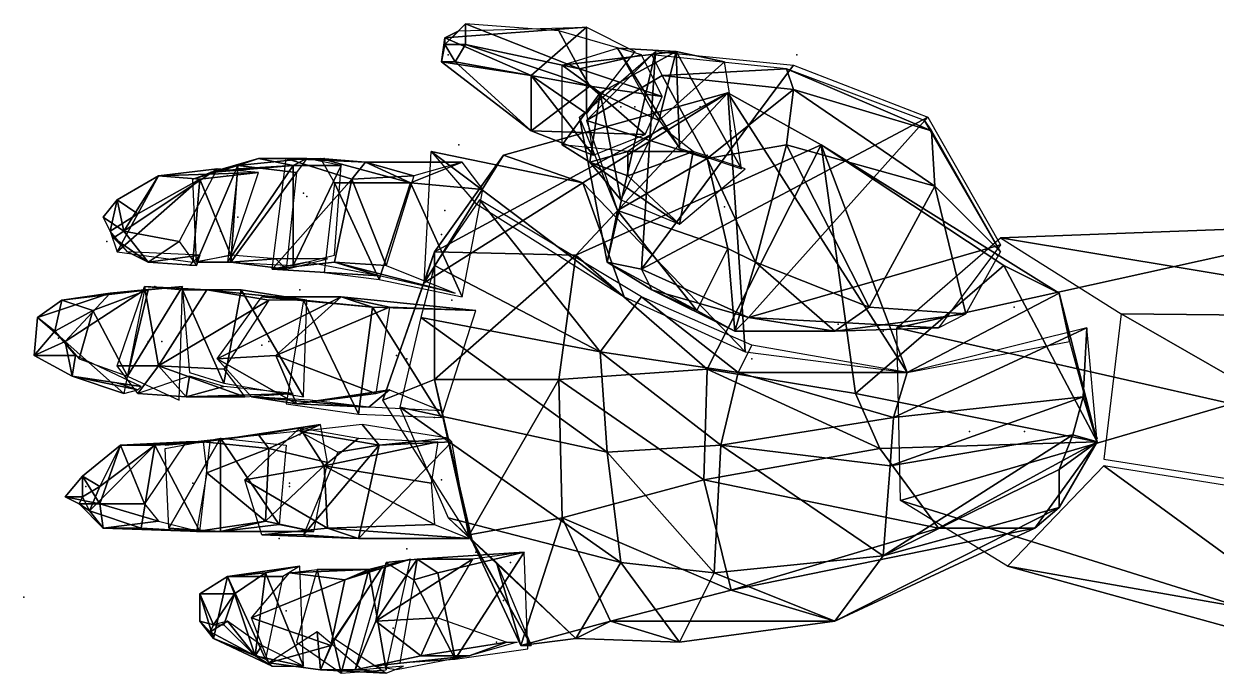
# Model space of a CAD drawing. Extents: x 4.9 to 9.1, y -6.1 to 13.5.
# Drawn here: x 5.843 to 6.418, y 3.079 to 3.392 of the extents above; entities that cross this region are included whole.
import ezdxf

# ---------------------------------------------------------------- set-up
doc = ezdxf.new("R2010")
doc.units = 0
doc.layers.get('0').update_dxf_attribs({"linetype": 'CONTINUOUS'})

msp = doc.modelspace()

# ---------------------------------------------------------------- linework, layer by layer
at = {"color": 0}
for p in [(6.04763, 3.37715, -0.82667), (6.21596, 3.37715, -1.01667), (6.13096, 3.35215, -0.86833), (6.13763, 3.35215, -0.86667), (6.16929, 3.35215, -0.95), (6.18429, 3.34048, -0.93833), (6.05263, 3.33382, -0.88833), (6.11429, 3.33215, -0.88667), (6.17263, 3.32882, -0.93167), (5.98763, 3.32715, -0.815), (5.94096, 3.31882, -0.76667), (5.97763, 3.31048, -0.82833), (5.97929, 3.30882, -0.83), (6.04596, 3.30215, -0.88667), (6.18096, 3.30382, -0.91333), (5.94596, 3.29882, -0.77), (5.93763, 3.29215, -0.77), (6.04429, 3.29048, -0.87833), (5.88263, 3.28715, -0.71167), (6.31263, 3.28048, -1.05667), (5.90596, 3.26548, -0.75), (6.03763, 3.27048, -0.88667), (5.97596, 3.26382, -0.81333), (6.04929, 3.25882, -0.88), (6.32096, 3.25548, -1.04), (6.23596, 3.24715, -0.99167), (6.25763, 3.24382, -1.00167), (5.85929, 3.24048, -0.69167), (5.90263, 3.23882, -0.75), (5.90929, 3.23882, -0.75667), (5.95763, 3.23715, -0.80833), (5.96096, 3.23882, -0.81167), (6.02263, 3.23215, -0.885), (6.02763, 3.23048, -0.87167), (6.19429, 3.23048, -0.96167), (6.04096, 3.20215, -0.89833), (5.97596, 3.19382, -0.83), (6.29929, 3.19548, -1.09333), (6.29929, 3.19548, -1.09333), (6.32596, 3.19548, -1.1), (6.36096, 3.19215, -1.15167), (5.87263, 3.16882, -0.72333), (5.92429, 3.17048, -0.78), (5.92429, 3.17048, -0.78), (5.97096, 3.17048, -0.84), (5.97096, 3.16882, -0.84), (6.04429, 3.17215, -0.90667), (5.96596, 3.14382, -0.84667), (6.02763, 3.13882, -0.86333), (6.06096, 3.13715, -0.89833), (6.07763, 3.13215, -0.885), (5.84263, 3.11548, -0.71167), (6.07429, 3.11382, -0.90667), (5.96929, 3.10882, -0.82333), (5.96929, 3.10882, -0.82333), (6.02096, 3.10048, -0.865), (6.02096, 3.10048, -0.865), (6.07096, 3.09382, -0.92833), (6.08596, 3.09382, -0.91333)]:
    msp.add_point(p, dxfattribs=at)
for points in [[(6.04596, 3.38215, -0.82167), (6.05596, 3.38215, -0.81333), (6.05596, 3.39215, -0.82)], [(6.11096, 3.37048, -0.82167), (6.05596, 3.39215, -0.82), (6.05596, 3.38215, -0.81333)], [(6.05596, 3.39215, -0.82), (6.11096, 3.37048, -0.82167), (6.10096, 3.38882, -0.84167)], [(6.11429, 3.39048, -0.845), (6.04596, 3.38548, -0.835), (6.05263, 3.38882, -0.82167)], [(6.04596, 3.38548, -0.835), (6.11429, 3.39048, -0.845), (6.08763, 3.36715, -0.87333)], [(6.04596, 3.38215, -0.82167), (6.05263, 3.38882, -0.82167), (6.04596, 3.38548, -0.835)], [(6.11429, 3.34882, -0.89833), (6.08763, 3.36715, -0.87333), (6.11429, 3.39048, -0.845)], [(6.14096, 3.37715, -0.87333), (6.10096, 3.38882, -0.84167), (6.11096, 3.37048, -0.82167)], [(6.11429, 3.39048, -0.845), (6.13763, 3.37882, -0.875), (6.11429, 3.34882, -0.89833)], [(6.04596, 3.38215, -0.82167), (6.04596, 3.38548, -0.835), (6.04429, 3.37382, -0.82833)], [(6.08763, 3.36715, -0.87333), (6.04429, 3.37382, -0.82833), (6.04596, 3.38548, -0.835)], [(6.04596, 3.38215, -0.82167), (6.04429, 3.37382, -0.82833), (6.05096, 3.37382, -0.82333)], [(6.04596, 3.38215, -0.82167), (6.05096, 3.37382, -0.82333), (6.05596, 3.38215, -0.81333)], [(6.11596, 3.36215, -0.83333), (6.05596, 3.38215, -0.81333), (6.05096, 3.37382, -0.82333)], [(6.05596, 3.38215, -0.81333), (6.11596, 3.36215, -0.83333), (6.11096, 3.37048, -0.82167)], [(6.15763, 3.37882, -0.905), (6.10263, 3.37215, -0.88333), (6.12929, 3.38048, -0.87667)], [(6.15929, 3.33215, -0.87667), (6.12929, 3.38048, -0.87667), (6.14596, 3.35048, -0.85)], [(6.12929, 3.38048, -0.87667), (6.15929, 3.33215, -0.87667), (6.15763, 3.37882, -0.905)], [(6.10263, 3.37215, -0.88333), (6.15763, 3.37882, -0.905), (6.12096, 3.35882, -0.91333)], [(6.11096, 3.34715, -0.93667), (6.14763, 3.37882, -0.975), (6.12429, 3.27715, -0.93167)], [(6.11096, 3.37048, -0.82167), (6.15096, 3.35715, -0.85167), (6.14096, 3.37715, -0.87333)], [(6.11429, 3.34548, -0.93167), (6.15096, 3.36715, -0.95833), (6.14596, 3.37715, -0.97667)], [(6.14929, 3.34548, -0.945), (6.12096, 3.35882, -0.91333), (6.15763, 3.37882, -0.905)], [(6.14096, 3.27382, -0.97167), (6.12429, 3.27715, -0.93167), (6.14763, 3.37882, -0.975)], [(6.14763, 3.37882, -0.975), (6.21429, 3.37215, -1.005), (6.14096, 3.27382, -0.97167)], [(6.21096, 3.37048, -1.00833), (6.14596, 3.37715, -0.97667), (6.15096, 3.36715, -0.95833)], [(6.15763, 3.37882, -0.905), (6.18096, 3.37382, -0.94833), (6.14929, 3.34548, -0.945)], [(6.18929, 3.32215, -0.91667), (6.15763, 3.37882, -0.905), (6.15929, 3.33215, -0.87667)], [(6.15763, 3.37882, -0.905), (6.18929, 3.32215, -0.91667), (6.18096, 3.37382, -0.94833)], [(6.08763, 3.34048, -0.86333), (6.05096, 3.37382, -0.82333), (6.04429, 3.37382, -0.82833)], [(6.04429, 3.37382, -0.82833), (6.08763, 3.36715, -0.87333), (6.08763, 3.34048, -0.86333)], [(6.05096, 3.37382, -0.82333), (6.08763, 3.34048, -0.86333), (6.11596, 3.36215, -0.83333)], [(6.12096, 3.35882, -0.91333), (6.10263, 3.33382, -0.865), (6.10263, 3.37215, -0.88333)], [(6.15096, 3.35715, -0.85167), (6.11096, 3.37048, -0.82167), (6.11596, 3.36215, -0.83333)], [(6.27929, 3.34715, -1.02833), (6.14096, 3.27382, -0.97167), (6.21429, 3.37215, -1.005)], [(6.15096, 3.36715, -0.95833), (6.21429, 3.36048, -0.97667), (6.21096, 3.37048, -1.00833)], [(6.28096, 3.34048, -1.015), (6.21096, 3.37048, -1.00833), (6.21429, 3.36048, -0.97667)], [(6.21096, 3.37048, -1.00833), (6.28096, 3.34048, -1.015), (6.27763, 3.34548, -1.035)], [(6.11763, 3.32882, -0.88167), (6.08763, 3.34048, -0.86333), (6.08763, 3.36715, -0.87333)], [(6.08763, 3.36715, -0.87333), (6.11429, 3.34882, -0.89833), (6.11763, 3.32882, -0.88167)], [(6.11429, 3.34548, -0.93167), (6.17263, 3.32715, -0.93333), (6.15096, 3.36715, -0.95833)], [(6.21429, 3.36048, -0.97667), (6.15096, 3.36715, -0.95833), (6.17263, 3.32715, -0.93333)], [(6.18263, 3.35882, -0.985), (6.04096, 3.28215, -0.95), (6.07429, 3.32882, -0.93167)], [(6.04096, 3.28215, -0.95), (6.18263, 3.35882, -0.985), (6.10929, 3.28048, -1.005)], [(6.18263, 3.35882, -0.985), (6.07429, 3.32882, -0.93167), (6.11263, 3.31548, -0.92)], [(6.14263, 3.33882, -0.85667), (6.11596, 3.36215, -0.83333), (6.08763, 3.34048, -0.86333)], [(6.10263, 3.33382, -0.865), (6.12096, 3.35882, -0.91333), (6.11596, 3.32548, -0.89667)], [(6.22763, 3.33382, -1.025), (6.10929, 3.28048, -1.005), (6.18263, 3.35882, -0.985)], [(6.11263, 3.31548, -0.92), (6.19096, 3.23382, -0.965), (6.18263, 3.35882, -0.985)], [(6.11596, 3.36215, -0.83333), (6.14263, 3.33882, -0.85667), (6.15096, 3.35715, -0.85167)], [(6.13096, 3.30715, -0.92167), (6.11596, 3.32548, -0.89667), (6.12096, 3.35882, -0.91333)], [(6.12096, 3.35882, -0.91333), (6.14929, 3.34548, -0.945), (6.13096, 3.30715, -0.92167)], [(6.17263, 3.32715, -0.93333), (6.21096, 3.33382, -0.93667), (6.21429, 3.36048, -0.97667)], [(6.26929, 3.22382, -0.98833), (6.18263, 3.35882, -0.985), (6.19096, 3.23382, -0.965)], [(6.18263, 3.35882, -0.985), (6.26929, 3.22382, -0.98833), (6.22763, 3.33382, -1.025)], [(6.28263, 3.31382, -0.98667), (6.21429, 3.36048, -0.97667), (6.21096, 3.33382, -0.93667)], [(6.21429, 3.36048, -0.97667), (6.28263, 3.31382, -0.98667), (6.28096, 3.34048, -1.015)], [(6.12429, 3.27715, -0.93167), (6.12929, 3.30215, -0.94333), (6.11096, 3.34715, -0.93667)], [(6.14096, 3.27382, -0.97167), (6.27929, 3.34715, -1.02833), (6.19263, 3.25048, -1.025)], [(6.31429, 3.28548, -1.06167), (6.19263, 3.25048, -1.025), (6.27929, 3.34715, -1.02833)], [(6.08763, 3.34048, -0.86333), (6.11763, 3.32882, -0.88167), (6.14263, 3.33882, -0.85667)], [(6.17263, 3.32715, -0.93333), (6.11429, 3.34548, -0.93167), (6.12929, 3.30215, -0.94333)], [(6.16596, 3.33048, -0.88333), (6.15096, 3.34215, -0.855), (6.13429, 3.33048, -0.85667)], [(6.31429, 3.28215, -1.06167), (6.27763, 3.34548, -1.035), (6.28096, 3.34048, -1.015)], [(6.31429, 3.28215, -1.06167), (6.28096, 3.34048, -1.015), (6.28263, 3.31382, -0.98667)], [(6.11263, 3.31548, -0.92), (6.03596, 3.26715, -0.89333), (6.03929, 3.33048, -0.885)], [(6.03596, 3.26715, -0.89333), (6.07429, 3.32882, -0.93167), (6.04096, 3.28215, -0.95)], [(6.03596, 3.26715, -0.89333), (6.11263, 3.31548, -0.92), (6.07429, 3.32882, -0.93167)], [(6.13263, 3.26048, -0.93333), (6.03929, 3.33048, -0.885), (6.06096, 3.30548, -0.855)], [(6.03929, 3.33048, -0.885), (6.13263, 3.26048, -0.93333), (6.11263, 3.31548, -0.92)], [(6.11596, 3.32548, -0.89667), (6.13429, 3.33048, -0.85667), (6.10263, 3.33382, -0.865)], [(6.10929, 3.28048, -1.005), (6.22763, 3.33382, -1.025), (6.17263, 3.22548, -1.06333)], [(6.13429, 3.33048, -0.85667), (6.11596, 3.32548, -0.89667), (6.13429, 3.31882, -0.88167)], [(6.13429, 3.33048, -0.85667), (6.13429, 3.31882, -0.88167), (6.16596, 3.33048, -0.88333)], [(6.15929, 3.29548, -0.905), (6.16596, 3.33048, -0.88333), (6.13429, 3.31882, -0.88167)], [(6.16596, 3.33048, -0.88333), (6.15929, 3.29548, -0.905), (6.19096, 3.32215, -0.91667)], [(6.24429, 3.21382, -1.14167), (6.17263, 3.22548, -1.06333), (6.22763, 3.33382, -1.025)], [(6.17263, 3.32715, -0.93333), (6.19596, 3.27715, -0.91), (6.21096, 3.33382, -0.93667)], [(6.25096, 3.25548, -0.96333), (6.21096, 3.33382, -0.93667), (6.19596, 3.27715, -0.91)], [(6.21096, 3.33382, -0.93667), (6.25096, 3.25548, -0.96333), (6.28263, 3.31382, -0.98667)], [(6.34263, 3.26215, -1.09), (6.22763, 3.33382, -1.025), (6.26929, 3.22382, -0.98833)], [(6.22763, 3.33382, -1.025), (6.31596, 3.27548, -1.11833), (6.24429, 3.21382, -1.14167)], [(6.22763, 3.33382, -1.025), (6.34263, 3.26215, -1.09), (6.31596, 3.27548, -1.11833)], [(5.95596, 3.32715, -0.805), (5.92429, 3.31715, -0.77), (5.93263, 3.32048, -0.76667)], [(5.92429, 3.31715, -0.77), (5.95596, 3.32715, -0.805), (5.94596, 3.32382, -0.80833)], [(5.94596, 3.32382, -0.80833), (5.92596, 3.27715, -0.77833), (5.92429, 3.31715, -0.77)], [(5.92596, 3.27715, -0.77833), (5.94596, 3.32382, -0.80833), (5.94263, 3.27715, -0.80833)], [(5.93263, 3.32048, -0.76667), (5.97263, 3.32382, -0.79167), (5.95596, 3.32715, -0.805)], [(5.97263, 3.32382, -0.79167), (5.93263, 3.32048, -0.76667), (5.94596, 3.32215, -0.75833)], [(5.97263, 3.32382, -0.79167), (5.94596, 3.32215, -0.75833), (5.94096, 3.27715, -0.76333)], [(5.94096, 3.27715, -0.76333), (5.97263, 3.27548, -0.795), (5.97263, 3.32382, -0.79167)], [(5.97429, 3.32048, -0.85), (5.94263, 3.27715, -0.80833), (5.94596, 3.32382, -0.80833)], [(5.97929, 3.32715, -0.83), (5.94596, 3.32382, -0.80833), (5.95596, 3.32715, -0.805)], [(5.94596, 3.32382, -0.80833), (5.97929, 3.32715, -0.83), (5.97429, 3.32048, -0.85)], [(5.97929, 3.32715, -0.83), (5.95596, 3.32715, -0.805), (5.97263, 3.32382, -0.79167)], [(6.00096, 3.31715, -0.875), (5.96263, 3.27382, -0.82667), (5.96929, 3.32715, -0.83667)], [(6.00763, 3.32548, -0.86), (5.96929, 3.32715, -0.83667), (5.98596, 3.32715, -0.81167)], [(5.96929, 3.32715, -0.83667), (6.00763, 3.32548, -0.86), (6.00096, 3.31715, -0.875)], [(5.97263, 3.32382, -0.79167), (5.99596, 3.32382, -0.80833), (5.97929, 3.32715, -0.83)], [(5.99596, 3.32382, -0.80833), (5.97263, 3.32382, -0.79167), (5.97263, 3.27548, -0.795)], [(5.97263, 3.27548, -0.795), (5.99263, 3.28048, -0.80667), (5.99596, 3.32382, -0.80833)], [(6.02929, 3.31548, -0.835), (5.98596, 3.32715, -0.81167), (5.99263, 3.31548, -0.80833)], [(5.98596, 3.32715, -0.81167), (6.02929, 3.31548, -0.835), (6.00763, 3.32548, -0.86)], [(6.03096, 3.31882, -0.89333), (6.00096, 3.31715, -0.875), (6.00763, 3.32548, -0.86)], [(6.05429, 3.32548, -0.88833), (6.00763, 3.32548, -0.86), (6.02929, 3.31548, -0.835)], [(6.00763, 3.32548, -0.86), (6.05429, 3.32548, -0.88833), (6.03096, 3.31882, -0.89333)], [(6.02929, 3.31548, -0.835), (6.06429, 3.31215, -0.87), (6.05429, 3.32548, -0.88833)], [(6.15929, 3.29548, -0.905), (6.13429, 3.31882, -0.88167), (6.11596, 3.32548, -0.89667)], [(6.11596, 3.32548, -0.89667), (6.13096, 3.30715, -0.92167), (6.15929, 3.29548, -0.905)], [(6.12929, 3.30215, -0.94333), (6.18263, 3.28382, -0.905), (6.17263, 3.32715, -0.93333)], [(6.19596, 3.27715, -0.91), (6.17263, 3.32715, -0.93333), (6.18263, 3.28382, -0.905)], [(5.90763, 3.31882, -0.74), (5.88763, 3.30715, -0.715), (5.89763, 3.30048, -0.70333)], [(5.88763, 3.30715, -0.715), (5.90763, 3.31882, -0.74), (5.89096, 3.29215, -0.75)], [(5.92763, 3.31715, -0.735), (5.89763, 3.30048, -0.70333), (5.88763, 3.28215, -0.71333)], [(5.88763, 3.28215, -0.71333), (5.92429, 3.27715, -0.74), (5.92763, 3.31715, -0.735)], [(5.93596, 3.32215, -0.77333), (5.89096, 3.29215, -0.75), (5.90763, 3.31882, -0.74)], [(5.89096, 3.29215, -0.75), (5.93596, 3.32215, -0.77333), (5.91763, 3.28715, -0.78333)], [(5.89763, 3.30048, -0.70333), (5.92763, 3.31715, -0.735), (5.90763, 3.31882, -0.74)], [(5.90763, 3.31882, -0.74), (5.95596, 3.32048, -0.75833), (5.93596, 3.32215, -0.77333)], [(5.95596, 3.32048, -0.75833), (5.90763, 3.31882, -0.74), (5.92763, 3.31715, -0.735)], [(5.94263, 3.28048, -0.76), (5.92763, 3.31715, -0.735), (5.92429, 3.27715, -0.74)], [(5.92763, 3.31715, -0.735), (5.94263, 3.28048, -0.76), (5.95596, 3.32048, -0.75833)], [(5.94263, 3.27715, -0.80833), (5.97429, 3.32048, -0.85), (5.96929, 3.27382, -0.83)], [(5.96263, 3.27382, -0.82667), (6.00096, 3.31715, -0.875), (5.99263, 3.27715, -0.86667)], [(6.01763, 3.27548, -0.89167), (5.99263, 3.27715, -0.86667), (6.00096, 3.31715, -0.875)], [(6.00096, 3.31715, -0.875), (6.03096, 3.31882, -0.89333), (6.01763, 3.27548, -0.89167)], [(6.01429, 3.26882, -0.84167), (5.99263, 3.31548, -0.80833), (5.98763, 3.27215, -0.815)], [(5.99263, 3.31548, -0.80833), (6.01429, 3.26882, -0.84167), (6.02929, 3.31548, -0.835)], [(6.05429, 3.26048, -0.885), (6.02929, 3.31548, -0.835), (6.01429, 3.26882, -0.84167)], [(6.02929, 3.31548, -0.835), (6.05429, 3.26048, -0.885), (6.06429, 3.31215, -0.87)], [(6.19096, 3.23382, -0.965), (6.11263, 3.31548, -0.92), (6.13263, 3.26048, -0.93333)], [(6.29763, 3.25215, -1.05333), (6.28263, 3.31382, -0.98667), (6.25096, 3.25548, -0.96333)], [(6.28263, 3.31382, -0.98667), (6.29763, 3.25215, -1.05333), (6.31429, 3.28215, -1.06167)], [(5.88429, 3.29215, -0.71167), (5.88763, 3.30715, -0.715), (5.88096, 3.29882, -0.715)], [(5.89096, 3.29215, -0.75), (5.88096, 3.29882, -0.715), (5.88763, 3.30715, -0.715)], [(5.88429, 3.29215, -0.71167), (5.89763, 3.30048, -0.70333), (5.88763, 3.30715, -0.715)], [(6.12096, 3.23382, -0.93333), (6.06263, 3.30715, -0.85333), (6.04096, 3.27548, -0.86)], [(6.06263, 3.30715, -0.85333), (6.12096, 3.23382, -0.93333), (6.14096, 3.26048, -0.93333)], [(5.88429, 3.29215, -0.71167), (5.88763, 3.28215, -0.71333), (5.89763, 3.30048, -0.70333)], [(6.12929, 3.30215, -0.94333), (6.12429, 3.27715, -0.93167), (6.16763, 3.25382, -0.90667)], [(6.12929, 3.30215, -0.94333), (6.16763, 3.25382, -0.90667), (6.18263, 3.28382, -0.905)], [(5.88429, 3.29215, -0.71167), (5.88096, 3.29882, -0.715), (5.88596, 3.28882, -0.72)], [(5.89096, 3.29215, -0.75), (5.88596, 3.28882, -0.72), (5.88096, 3.29882, -0.715)], [(6.26429, 3.24548, -1.16833), (6.49096, 3.29548, -1.28167), (6.42596, 3.20882, -1.35)], [(6.49096, 3.29548, -1.28167), (6.26429, 3.24548, -1.16833), (6.31429, 3.28882, -1.10833)], [(6.31429, 3.28882, -1.10833), (6.54596, 3.25048, -1.20833), (6.49096, 3.29548, -1.28167)], [(5.88429, 3.29215, -0.71167), (5.88596, 3.28882, -0.72), (5.89263, 3.28215, -0.71167)], [(5.88596, 3.28882, -0.72), (5.89096, 3.29215, -0.75), (5.90263, 3.27715, -0.75667)], [(5.90263, 3.27715, -0.75667), (5.89263, 3.28215, -0.71167), (5.88596, 3.28882, -0.72)], [(5.91763, 3.28715, -0.78333), (5.90263, 3.27715, -0.75667), (5.89096, 3.29215, -0.75)], [(6.54596, 3.25048, -1.20833), (6.31429, 3.28882, -1.10833), (6.37263, 3.25215, -1.05667)], [(5.90263, 3.27715, -0.75667), (5.91763, 3.28715, -0.78333), (5.92596, 3.27548, -0.78)], [(6.18596, 3.24382, -0.92167), (6.18263, 3.28382, -0.905), (6.16763, 3.25382, -0.90667)], [(6.18263, 3.28382, -0.905), (6.18596, 3.24382, -0.92167), (6.19596, 3.27715, -0.91)], [(6.19263, 3.25048, -1.025), (6.31429, 3.28548, -1.06167), (6.28429, 3.24548, -1.06167)], [(5.89263, 3.28215, -0.71167), (5.90263, 3.27715, -0.75667), (5.92763, 3.28048, -0.75)], [(5.92596, 3.27548, -0.78), (5.92763, 3.28048, -0.75), (5.90263, 3.27715, -0.75667)], [(5.92763, 3.28048, -0.75), (5.92596, 3.27548, -0.78), (5.92263, 3.27548, -0.75833)], [(5.94263, 3.27715, -0.80833), (5.94263, 3.28048, -0.75833), (5.92596, 3.27715, -0.77833)], [(5.94263, 3.28048, -0.75833), (5.94263, 3.27715, -0.80833), (5.96429, 3.27882, -0.785)], [(5.96929, 3.27382, -0.83), (5.96429, 3.27882, -0.785), (5.94263, 3.27715, -0.80833)], [(6.01429, 3.27048, -0.85167), (5.97929, 3.27715, -0.815), (5.96263, 3.27382, -0.82667)], [(5.96263, 3.27382, -0.82667), (5.99263, 3.27715, -0.86667), (6.01429, 3.27048, -0.85167)], [(5.96429, 3.27882, -0.785), (5.96929, 3.27382, -0.83), (5.98929, 3.27882, -0.80833)], [(6.05096, 3.26215, -0.87667), (6.01429, 3.27048, -0.85167), (5.99263, 3.27715, -0.86667)], [(5.99263, 3.27715, -0.86667), (6.01763, 3.27548, -0.89167), (6.05096, 3.26215, -0.87667)], [(6.04096, 3.28215, -0.95), (6.01596, 3.21048, -0.885), (6.03596, 3.26715, -0.89333)], [(6.01596, 3.21048, -0.885), (6.04096, 3.28215, -0.95), (6.04096, 3.22048, -0.95)], [(6.10929, 3.28048, -1.005), (6.04096, 3.22048, -0.95), (6.04096, 3.28215, -0.95)], [(6.04096, 3.22048, -0.95), (6.10929, 3.28048, -1.005), (6.10096, 3.22048, -1.00333)], [(6.17263, 3.22548, -1.06333), (6.10096, 3.22048, -1.00333), (6.10929, 3.28048, -1.005)], [(6.14596, 3.26382, -0.965), (6.16763, 3.25382, -0.90667), (6.12429, 3.27715, -0.93167)], [(6.12429, 3.27715, -0.93167), (6.14096, 3.27382, -0.97167), (6.14596, 3.26382, -0.965)], [(6.23429, 3.24382, -0.97167), (6.19596, 3.27715, -0.91), (6.18596, 3.24382, -0.92167)], [(6.19596, 3.27715, -0.91), (6.23429, 3.24382, -0.97167), (6.25096, 3.25548, -0.96333)], [(6.12096, 3.23382, -0.93333), (6.04096, 3.27548, -0.86), (6.03429, 3.25048, -0.865)], [(6.19263, 3.25048, -1.025), (6.14596, 3.26382, -0.965), (6.14096, 3.27382, -0.97167)], [(6.36096, 3.19048, -1.15), (6.24429, 3.21382, -1.14167), (6.31596, 3.27548, -1.11833)], [(6.36096, 3.19048, -1.15), (6.31596, 3.27548, -1.11833), (6.34263, 3.26215, -1.09)], [(5.90763, 3.22715, -0.795), (5.88763, 3.22715, -0.76667), (5.90096, 3.26548, -0.75833)], [(5.91929, 3.26548, -0.75333), (5.90263, 3.26382, -0.725), (5.89263, 3.22215, -0.72)], [(5.89263, 3.22215, -0.72), (5.91763, 3.21048, -0.75333), (5.91929, 3.26548, -0.75333)], [(5.93096, 3.26382, -0.78), (5.90096, 3.26548, -0.75833), (5.91929, 3.26382, -0.73833)], [(5.90096, 3.26548, -0.75833), (5.93096, 3.26382, -0.78), (5.90763, 3.22715, -0.795)], [(5.90263, 3.26382, -0.725), (5.91929, 3.26548, -0.75333), (5.90096, 3.26382, -0.76333)], [(5.88429, 3.26215, -0.73167), (5.84929, 3.25048, -0.69333), (5.86096, 3.25882, -0.69333)], [(5.84929, 3.25048, -0.69333), (5.88429, 3.26215, -0.73167), (5.86263, 3.23882, -0.745)], [(5.90263, 3.26382, -0.725), (5.86096, 3.25882, -0.69333), (5.87596, 3.25382, -0.68667)], [(5.86096, 3.25882, -0.69333), (5.90263, 3.26382, -0.725), (5.88429, 3.26215, -0.73167)], [(5.90096, 3.26382, -0.76333), (5.86263, 3.23882, -0.745), (5.88429, 3.26215, -0.73167)], [(5.86263, 3.23882, -0.745), (5.90096, 3.26382, -0.76333), (5.89096, 3.21382, -0.775)], [(5.87596, 3.25382, -0.68667), (5.89263, 3.22215, -0.72), (5.90263, 3.26382, -0.725)], [(5.90096, 3.26382, -0.76333), (5.88429, 3.26215, -0.73167), (5.90263, 3.26382, -0.725)], [(5.96096, 3.25882, -0.82333), (5.90763, 3.22715, -0.795), (5.93096, 3.26382, -0.78)], [(5.93929, 3.21882, -0.76333), (5.91929, 3.26382, -0.73833), (5.92263, 3.22382, -0.745)], [(5.91929, 3.26382, -0.73833), (5.94763, 3.26382, -0.77), (5.93096, 3.26382, -0.78)], [(5.91929, 3.26382, -0.73833), (5.93929, 3.21882, -0.76333), (5.94763, 3.26382, -0.77)], [(5.97929, 3.25882, -0.81), (5.93096, 3.26382, -0.78), (5.94763, 3.26382, -0.77)], [(5.93096, 3.26382, -0.78), (5.97929, 3.25882, -0.81), (5.96096, 3.25882, -0.82333)], [(5.99596, 3.26048, -0.84833), (5.93596, 3.23048, -0.83), (5.95763, 3.26048, -0.81333)], [(5.93596, 3.23048, -0.83), (5.99596, 3.26048, -0.84833), (5.96429, 3.23215, -0.85167)], [(5.97763, 3.21215, -0.8), (5.94763, 3.26382, -0.77), (5.93929, 3.21882, -0.76333)], [(5.94763, 3.26382, -0.77), (5.97763, 3.21215, -0.8), (5.97929, 3.25882, -0.81)], [(6.01096, 3.25548, -0.825), (5.95763, 3.26048, -0.81333), (5.97763, 3.25882, -0.79667)], [(5.95763, 3.26048, -0.81333), (6.01096, 3.25548, -0.825), (5.99596, 3.26048, -0.84833)], [(6.01929, 3.25548, -0.88167), (5.96429, 3.23215, -0.85167), (5.99596, 3.26048, -0.84833)], [(6.06096, 3.25382, -0.87167), (5.99596, 3.26048, -0.84833), (6.01096, 3.25548, -0.825)], [(5.99596, 3.26048, -0.84833), (6.06096, 3.25382, -0.87167), (6.01929, 3.25548, -0.88167)], [(6.18763, 3.22382, -0.96167), (6.14096, 3.26048, -0.93333), (6.12096, 3.23382, -0.93333)], [(6.14096, 3.26048, -0.93333), (6.18763, 3.22382, -0.96167), (6.19429, 3.23715, -0.95833)], [(6.16763, 3.25382, -0.90667), (6.14596, 3.26382, -0.965), (6.18596, 3.24382, -0.92167)], [(6.19263, 3.25048, -1.025), (6.18596, 3.24382, -0.92167), (6.14596, 3.26382, -0.965)], [(6.26929, 3.22382, -0.98833), (6.34763, 3.23882, -1.075), (6.34263, 3.26215, -1.09)], [(6.36096, 3.19048, -1.15), (6.34263, 3.26215, -1.09), (6.34763, 3.23882, -1.075)], [(5.85763, 3.24382, -0.68167), (5.86096, 3.25882, -0.69333), (5.84929, 3.25048, -0.69333)], [(5.85763, 3.24382, -0.68167), (5.87596, 3.25382, -0.68667), (5.86096, 3.25882, -0.69333)], [(5.85763, 3.24382, -0.68167), (5.86929, 3.23048, -0.685), (5.87596, 3.25382, -0.68667)], [(5.89263, 3.22215, -0.72), (5.87596, 3.25382, -0.68667), (5.86929, 3.23048, -0.685)], [(5.90763, 3.22715, -0.795), (5.96096, 3.25882, -0.82333), (5.93929, 3.22548, -0.825)], [(5.96429, 3.23215, -0.85167), (6.01929, 3.25548, -0.88167), (6.01263, 3.21382, -0.89833)], [(6.00429, 3.20382, -0.84), (5.97763, 3.25882, -0.79667), (5.96929, 3.20882, -0.80333)], [(5.97763, 3.25882, -0.79667), (6.00429, 3.20382, -0.84), (6.01096, 3.25548, -0.825)], [(6.04429, 3.20215, -0.88333), (6.01096, 3.25548, -0.825), (6.00429, 3.20382, -0.84)], [(6.01096, 3.25548, -0.825), (6.04429, 3.20215, -0.88333), (6.06096, 3.25382, -0.87167)], [(6.29763, 3.25215, -1.05333), (6.25096, 3.25548, -0.96333), (6.23429, 3.24382, -0.97167)], [(5.85763, 3.24382, -0.68167), (5.84929, 3.25048, -0.69333), (5.84763, 3.23215, -0.695)], [(5.86263, 3.23882, -0.745), (5.84763, 3.23215, -0.695), (5.84929, 3.25048, -0.69333)], [(6.12429, 3.18548, -0.93667), (6.03429, 3.25048, -0.865), (6.02429, 3.20715, -0.87333)], [(6.03429, 3.25048, -0.865), (6.12429, 3.18548, -0.93667), (6.12096, 3.23382, -0.93333)], [(6.18596, 3.24382, -0.92167), (6.19263, 3.25048, -1.025), (6.23429, 3.24382, -0.97167)], [(6.28429, 3.24548, -1.06167), (6.23429, 3.24382, -0.97167), (6.19263, 3.25048, -1.025)], [(6.23429, 3.24382, -0.97167), (6.28429, 3.24548, -1.06167), (6.29763, 3.25215, -1.05333)], [(6.54429, 3.15382, -1.18833), (6.37263, 3.25215, -1.05667), (6.36429, 3.18215, -1.04667)], [(6.37263, 3.25215, -1.05667), (6.54429, 3.15382, -1.18833), (6.54596, 3.25048, -1.20833)], [(5.85763, 3.24382, -0.68167), (5.84763, 3.23215, -0.695), (5.86763, 3.23215, -0.68667)], [(6.35596, 3.24548, -1.07333), (6.26929, 3.22382, -0.98833), (6.26263, 3.20215, -0.99667)], [(6.26263, 3.20215, -0.99667), (6.35429, 3.21215, -1.05833), (6.35596, 3.24548, -1.07333)], [(6.42596, 3.20882, -1.35), (6.26596, 3.16215, -1.15833), (6.26429, 3.24548, -1.16833)], [(6.36096, 3.19048, -1.15), (6.35596, 3.24548, -1.07333), (6.35429, 3.21215, -1.05833)], [(5.84763, 3.23215, -0.695), (5.86263, 3.23882, -0.745), (5.86596, 3.22215, -0.74167)], [(5.89096, 3.21382, -0.775), (5.86596, 3.22215, -0.74167), (5.86263, 3.23882, -0.745)], [(6.26929, 3.22382, -0.98833), (6.19429, 3.23715, -0.95833), (6.18763, 3.22382, -0.96167)], [(5.86596, 3.22215, -0.74167), (5.86763, 3.23215, -0.68667), (5.84763, 3.23215, -0.695)], [(5.86763, 3.23215, -0.68667), (5.86596, 3.22215, -0.74167), (5.89929, 3.21715, -0.73167)], [(5.93596, 3.23048, -0.83), (5.96429, 3.23215, -0.85167), (5.97429, 3.20882, -0.85167)], [(5.97429, 3.20882, -0.85167), (5.95263, 3.21215, -0.81667), (5.93596, 3.23048, -0.83)], [(6.01263, 3.21382, -0.89833), (5.97429, 3.20882, -0.85167), (5.96429, 3.23215, -0.85167)], [(6.17929, 3.18882, -0.95833), (6.12096, 3.23382, -0.93333), (6.12429, 3.18548, -0.93667)], [(6.12096, 3.23382, -0.93333), (6.17929, 3.18882, -0.95833), (6.18763, 3.22382, -0.96167)], [(5.90763, 3.22715, -0.795), (5.89763, 3.21382, -0.75833), (5.88763, 3.22715, -0.76667)], [(5.89763, 3.21382, -0.75833), (5.90763, 3.22715, -0.795), (5.92096, 3.21215, -0.78167)], [(5.94929, 3.21215, -0.815), (5.92096, 3.21215, -0.78167), (5.90763, 3.22715, -0.795)], [(5.90763, 3.22715, -0.795), (5.93929, 3.22548, -0.825), (5.94929, 3.21215, -0.815)], [(6.10096, 3.22048, -1.00333), (6.17263, 3.22548, -1.06333), (6.17096, 3.17215, -1.06167)], [(6.25596, 3.18715, -1.15167), (6.17096, 3.17215, -1.06167), (6.17263, 3.22548, -1.06333)], [(6.17263, 3.22548, -1.06333), (6.24429, 3.21382, -1.14167), (6.25596, 3.18715, -1.15167)], [(5.89763, 3.21548, -0.76167), (5.89929, 3.21715, -0.73167), (5.86596, 3.22215, -0.74167)], [(5.86596, 3.22215, -0.74167), (5.89096, 3.21382, -0.775), (5.89763, 3.21548, -0.76167)], [(5.92096, 3.21215, -0.78167), (5.92263, 3.22215, -0.74667), (5.89763, 3.21382, -0.75833)], [(5.92263, 3.22215, -0.74667), (5.92096, 3.21215, -0.78167), (5.93929, 3.21715, -0.76333)], [(6.04096, 3.22048, -0.95), (6.05929, 3.14215, -0.93833), (6.01596, 3.21048, -0.885)], [(6.05929, 3.14215, -0.93833), (6.04096, 3.22048, -0.95), (6.05763, 3.14548, -0.94)], [(6.10096, 3.22048, -1.00333), (6.05763, 3.14548, -0.94), (6.04096, 3.22048, -0.95)], [(6.05763, 3.14548, -0.94), (6.10096, 3.22048, -1.00333), (6.10263, 3.15382, -0.99833)], [(6.17096, 3.17215, -1.06167), (6.10263, 3.15382, -0.99833), (6.10096, 3.22048, -1.00333)], [(6.26263, 3.20215, -0.99667), (6.18763, 3.22382, -0.96167), (6.17929, 3.18882, -0.95833)], [(6.18763, 3.22382, -0.96167), (6.26263, 3.20215, -0.99667), (6.26929, 3.22382, -0.98833)], [(5.89929, 3.21715, -0.73167), (5.89763, 3.21548, -0.76167), (5.88763, 3.21882, -0.735)], [(5.97263, 3.21382, -0.79333), (5.93929, 3.21715, -0.76333), (5.92096, 3.21215, -0.78167)], [(5.92096, 3.21215, -0.78167), (5.94929, 3.21215, -0.815), (5.97263, 3.21382, -0.79333)], [(6.01929, 3.21548, -0.89167), (6.00929, 3.20715, -0.84667), (5.97429, 3.20882, -0.85167)], [(5.97429, 3.20882, -0.85167), (6.01263, 3.21382, -0.89833), (6.01929, 3.21548, -0.89167)], [(6.00929, 3.20715, -0.84667), (6.01929, 3.21548, -0.89167), (6.04429, 3.20548, -0.88333)], [(6.36096, 3.19048, -1.15), (6.25596, 3.18715, -1.15167), (6.24429, 3.21382, -1.14167)], [(6.00929, 3.20715, -0.84667), (5.98096, 3.21048, -0.805), (5.95263, 3.21215, -0.81667)], [(5.95263, 3.21215, -0.81667), (5.97429, 3.20882, -0.85167), (6.00929, 3.20715, -0.84667)], [(6.35429, 3.21215, -1.05833), (6.26263, 3.20215, -0.99667), (6.26096, 3.17882, -0.99333)], [(6.26096, 3.17882, -0.99333), (6.34929, 3.19382, -1.06), (6.35429, 3.21215, -1.05833)], [(6.26596, 3.16215, -1.15833), (6.42596, 3.20882, -1.35), (6.43096, 3.11048, -1.325)], [(6.36096, 3.19048, -1.15), (6.35429, 3.21215, -1.05833), (6.34929, 3.19382, -1.06)], [(6.13096, 3.13215, -0.91333), (6.02429, 3.20715, -0.87333), (6.04763, 3.15382, -0.87667)], [(6.02429, 3.20715, -0.87333), (6.13096, 3.13215, -0.91333), (6.12429, 3.18548, -0.93667)], [(6.17929, 3.18882, -0.95833), (6.26096, 3.17882, -0.99333), (6.26263, 3.20215, -0.99667)], [(5.98596, 3.19882, -0.85167), (5.94263, 3.19215, -0.82333), (5.95596, 3.19382, -0.81)], [(5.94263, 3.19215, -0.82333), (5.98596, 3.19882, -0.85167), (5.97429, 3.19548, -0.86333)], [(5.98763, 3.17882, -0.89333), (5.94929, 3.17215, -0.85833), (5.97596, 3.19715, -0.84167)], [(5.98596, 3.19882, -0.85167), (5.95596, 3.19382, -0.81), (5.96096, 3.18715, -0.795)], [(5.96096, 3.18715, -0.795), (5.98929, 3.18048, -0.82167), (5.98596, 3.19882, -0.85167)], [(5.97596, 3.19548, -0.84333), (6.01429, 3.18882, -0.85167), (6.00596, 3.19882, -0.875)], [(5.97596, 3.19715, -0.84167), (6.00429, 3.19215, -0.87667), (5.98763, 3.17882, -0.89333)], [(6.04763, 3.19215, -0.90833), (6.00596, 3.19882, -0.875), (6.01429, 3.18882, -0.85167)], [(5.93263, 3.19048, -0.76833), (5.88929, 3.18882, -0.755), (5.90596, 3.18882, -0.745)], [(5.88929, 3.18882, -0.755), (5.92096, 3.19048, -0.785), (5.90096, 3.16048, -0.79167)], [(5.88929, 3.18882, -0.755), (5.93263, 3.19048, -0.76833), (5.92096, 3.19048, -0.785)], [(5.90596, 3.18882, -0.745), (5.92763, 3.14715, -0.77667), (5.93263, 3.19048, -0.76833)], [(5.95596, 3.19382, -0.81), (5.91096, 3.18882, -0.79333), (5.92929, 3.19048, -0.77667)], [(5.91096, 3.18882, -0.79333), (5.95596, 3.19382, -0.81), (5.94263, 3.19215, -0.82333)], [(5.93763, 3.19215, -0.825), (5.91263, 3.14882, -0.79833), (5.91096, 3.18715, -0.79167)], [(5.91263, 3.14882, -0.79833), (5.93763, 3.19215, -0.825), (5.93763, 3.14715, -0.825)], [(5.92929, 3.19048, -0.77667), (5.96096, 3.18715, -0.795), (5.95596, 3.19382, -0.81)], [(5.96096, 3.18715, -0.795), (5.92929, 3.19048, -0.77667), (5.93096, 3.17548, -0.77)], [(5.96596, 3.15048, -0.86667), (5.93763, 3.14715, -0.825), (5.93763, 3.19215, -0.825)], [(5.93763, 3.19215, -0.825), (5.96929, 3.18882, -0.85833), (5.96596, 3.15048, -0.86667)], [(6.01429, 3.18882, -0.85167), (5.97596, 3.19548, -0.84333), (5.99429, 3.18548, -0.82333)], [(6.04263, 3.19048, -0.90167), (5.98763, 3.17882, -0.89333), (6.00429, 3.19215, -0.87667)], [(5.98763, 3.17882, -0.89333), (6.04263, 3.19048, -0.90167), (6.03929, 3.17048, -0.92833)], [(6.04929, 3.19048, -0.87667), (6.01429, 3.18882, -0.85167), (6.00429, 3.14382, -0.855)], [(6.00429, 3.14382, -0.855), (6.05763, 3.14382, -0.88667), (6.04929, 3.19048, -0.87667)], [(6.01429, 3.18882, -0.85167), (6.04929, 3.19048, -0.87667), (6.04763, 3.19215, -0.90833)], [(6.36096, 3.19048, -1.15), (6.28429, 3.14882, -1.13833), (6.25596, 3.18715, -1.15167)], [(6.34929, 3.19382, -1.06), (6.26096, 3.17882, -0.99333), (6.25763, 3.13548, -0.99)], [(6.25763, 3.13548, -0.99), (6.34263, 3.17715, -1.06167), (6.34929, 3.19382, -1.06)], [(6.36096, 3.19048, -1.15), (6.33096, 3.14882, -1.08333), (6.28429, 3.14882, -1.13833)], [(6.36096, 3.19048, -1.15), (6.34263, 3.15882, -1.075), (6.33096, 3.14882, -1.08333)], [(6.36096, 3.19048, -1.15), (6.34929, 3.19382, -1.06), (6.34263, 3.17715, -1.06167)], [(6.36096, 3.19048, -1.15), (6.34263, 3.17715, -1.06167), (6.34263, 3.15882, -1.075)], [(5.88929, 3.18882, -0.755), (5.87096, 3.17382, -0.725), (5.87929, 3.16882, -0.72)], [(5.87096, 3.17382, -0.725), (5.88929, 3.18882, -0.755), (5.87929, 3.16048, -0.765)], [(5.90596, 3.18882, -0.745), (5.87929, 3.16882, -0.72), (5.87429, 3.15715, -0.72167)], [(5.87429, 3.15715, -0.72167), (5.89929, 3.14882, -0.755), (5.90596, 3.18882, -0.745)], [(5.87929, 3.16882, -0.72), (5.90596, 3.18882, -0.745), (5.88929, 3.18882, -0.755)], [(5.90096, 3.16048, -0.79167), (5.87929, 3.16048, -0.765), (5.88929, 3.18882, -0.755)], [(5.92763, 3.14715, -0.77667), (5.90596, 3.18882, -0.745), (5.89929, 3.14882, -0.755)], [(5.93096, 3.17548, -0.77), (5.95929, 3.15215, -0.815), (5.96096, 3.18715, -0.795)], [(5.98929, 3.18048, -0.82167), (5.96096, 3.18715, -0.795), (5.95929, 3.15215, -0.815)], [(6.01429, 3.18882, -0.85167), (5.99429, 3.18548, -0.82333), (5.97763, 3.14548, -0.83)], [(5.97763, 3.14548, -0.83), (6.00429, 3.14382, -0.855), (6.01429, 3.18882, -0.85167)], [(6.12429, 3.18548, -0.93667), (6.17596, 3.12715, -0.945), (6.17929, 3.18882, -0.95833)], [(6.17596, 3.12715, -0.945), (6.12429, 3.18548, -0.93667), (6.13096, 3.13215, -0.91333)], [(6.17096, 3.17215, -1.06167), (6.25596, 3.18715, -1.15167), (6.28429, 3.14882, -1.13833)], [(6.25763, 3.13548, -0.99), (6.17929, 3.18882, -0.95833), (6.17596, 3.12715, -0.945)], [(6.17929, 3.18882, -0.95833), (6.25763, 3.13548, -0.99), (6.26096, 3.17882, -0.99333)], [(5.94929, 3.17215, -0.85833), (5.98763, 3.17882, -0.89333), (5.98929, 3.14882, -0.875)], [(5.95929, 3.15215, -0.815), (5.98263, 3.14715, -0.84167), (5.98929, 3.18048, -0.82167)], [(6.04096, 3.15048, -0.91833), (5.98929, 3.14882, -0.875), (5.98763, 3.17882, -0.89333)], [(5.98763, 3.17882, -0.89333), (6.03929, 3.17048, -0.92833), (6.04096, 3.15048, -0.91833)], [(6.49929, 3.08048, -1.23833), (6.36429, 3.17882, -1.04667), (6.31763, 3.13048, -1.09)], [(6.36429, 3.17882, -1.04667), (6.49929, 3.08048, -1.23833), (6.54096, 3.15048, -1.19)], [(5.87096, 3.16382, -0.72333), (5.87096, 3.17382, -0.725), (5.86263, 3.16382, -0.72833)], [(5.87929, 3.16048, -0.765), (5.86263, 3.16382, -0.72833), (5.87096, 3.17382, -0.725)], [(5.87096, 3.16382, -0.72333), (5.87929, 3.16882, -0.72), (5.87096, 3.17382, -0.725)], [(5.95929, 3.15215, -0.815), (5.93096, 3.17548, -0.77), (5.92596, 3.14715, -0.775)], [(6.25763, 3.13548, -0.99), (6.34263, 3.15882, -1.075), (6.34263, 3.17715, -1.06167)], [(5.87096, 3.16382, -0.72333), (5.87429, 3.15715, -0.72167), (5.87929, 3.16882, -0.72)], [(5.98929, 3.14882, -0.875), (5.95763, 3.14548, -0.84333), (5.94929, 3.17215, -0.85833)], [(6.10263, 3.15382, -0.99833), (6.17096, 3.17215, -1.06167), (6.18429, 3.11882, -1.05167)], [(6.28429, 3.14882, -1.13833), (6.18429, 3.11882, -1.05167), (6.17096, 3.17215, -1.06167)], [(5.87096, 3.16382, -0.72333), (5.86263, 3.16382, -0.72833), (5.86929, 3.16048, -0.73333)], [(5.87929, 3.16048, -0.765), (5.86929, 3.16048, -0.73333), (5.86263, 3.16382, -0.72833)], [(5.87096, 3.16382, -0.72333), (5.86929, 3.16048, -0.73333), (5.87429, 3.15715, -0.72167)], [(6.43096, 3.11048, -1.325), (6.31763, 3.13048, -1.09), (6.26596, 3.16215, -1.15833)], [(5.88096, 3.14882, -0.765), (5.87429, 3.15715, -0.72167), (5.86929, 3.16048, -0.73333)], [(5.86929, 3.16048, -0.73333), (5.87929, 3.16048, -0.765), (5.88096, 3.14882, -0.765)], [(5.87429, 3.15715, -0.72167), (5.88096, 3.14882, -0.765), (5.89929, 3.14882, -0.755)], [(5.90763, 3.15215, -0.79833), (5.88096, 3.14882, -0.765), (5.87929, 3.16048, -0.765)], [(5.87929, 3.16048, -0.765), (5.90096, 3.16048, -0.79167), (5.90763, 3.15215, -0.79833)], [(6.34263, 3.15882, -1.075), (6.25763, 3.13548, -0.99), (6.23429, 3.10382, -1.015)], [(6.23429, 3.10382, -1.015), (6.33096, 3.14882, -1.08333), (6.34263, 3.15882, -1.075)], [(5.88096, 3.14882, -0.765), (5.90763, 3.15215, -0.79833), (5.92763, 3.14715, -0.77667)], [(5.92596, 3.14715, -0.775), (5.93763, 3.14715, -0.825), (5.95929, 3.15215, -0.815)], [(5.98263, 3.14715, -0.84167), (5.95929, 3.15215, -0.815), (5.93763, 3.14715, -0.825)], [(5.93763, 3.14715, -0.825), (5.96596, 3.15048, -0.86667), (5.98263, 3.14715, -0.84167)], [(5.98929, 3.14882, -0.875), (6.04096, 3.15048, -0.91833), (6.05763, 3.14382, -0.88667)], [(6.10929, 3.09548, -0.92167), (6.04763, 3.15382, -0.87667), (6.07096, 3.13215, -0.88333)], [(6.04763, 3.15382, -0.87667), (6.10929, 3.09548, -0.92167), (6.13096, 3.13215, -0.91333)], [(6.10263, 3.15382, -0.99833), (6.08263, 3.09215, -0.93833), (6.05763, 3.14548, -0.94)], [(6.08263, 3.09215, -0.93833), (6.10263, 3.15382, -0.99833), (6.12596, 3.10382, -0.98333)], [(6.18429, 3.11882, -1.05167), (6.12596, 3.10382, -0.98333), (6.10263, 3.15382, -0.99833)], [(5.92763, 3.14715, -0.77667), (5.89929, 3.14882, -0.755), (5.88096, 3.14882, -0.765)], [(5.93763, 3.14715, -0.825), (5.92596, 3.14715, -0.775), (5.91263, 3.14882, -0.79833)], [(5.95763, 3.14548, -0.84333), (5.98929, 3.14882, -0.875), (6.00429, 3.14382, -0.855)], [(6.00429, 3.14382, -0.855), (5.97763, 3.14548, -0.83), (5.95763, 3.14548, -0.84333)], [(6.05763, 3.14382, -0.88667), (6.00429, 3.14382, -0.855), (5.98929, 3.14882, -0.875)], [(6.05763, 3.14548, -0.94), (6.08763, 3.09215, -0.91167), (6.05929, 3.14215, -0.93833)], [(6.08763, 3.09215, -0.91167), (6.05763, 3.14548, -0.94), (6.08263, 3.09215, -0.93833)], [(6.33096, 3.14882, -1.08333), (6.23429, 3.10382, -1.015), (6.18429, 3.11882, -1.05167)], [(6.18429, 3.11882, -1.05167), (6.28429, 3.14882, -1.13833), (6.33096, 3.14882, -1.08333)], [(6.02929, 3.13382, -0.84833), (5.99763, 3.12382, -0.84833), (6.00929, 3.12882, -0.83167)], [(5.99763, 3.12382, -0.84833), (6.02929, 3.13382, -0.84833), (6.01596, 3.13048, -0.87)], [(6.00929, 3.12882, -0.83167), (6.01763, 3.08048, -0.86167), (6.02929, 3.13382, -0.84833)], [(6.01763, 3.13215, -0.85), (6.03263, 3.13382, -0.87), (6.01263, 3.10382, -0.89)], [(6.05929, 3.13382, -0.89), (6.01263, 3.10382, -0.89), (6.03263, 3.13382, -0.87)], [(6.01263, 3.10382, -0.89), (6.05929, 3.13382, -0.89), (6.04263, 3.10548, -0.91833)], [(6.03263, 3.13382, -0.87), (6.01763, 3.13215, -0.85), (6.03096, 3.12382, -0.83833)], [(6.03096, 3.12382, -0.83833), (6.04263, 3.12715, -0.86167), (6.03263, 3.13382, -0.87)], [(6.08429, 3.13715, -0.89167), (6.03263, 3.13382, -0.87), (6.04263, 3.12715, -0.86167)], [(6.03263, 3.13382, -0.87), (6.08429, 3.13715, -0.89167), (6.05929, 3.13382, -0.89)], [(6.08429, 3.13715, -0.89167), (6.04263, 3.12715, -0.86167), (6.05096, 3.08548, -0.87833)], [(6.05096, 3.08548, -0.87833), (6.08596, 3.09048, -0.915), (6.08429, 3.13715, -0.89167)], [(6.17596, 3.12715, -0.945), (6.23429, 3.10382, -1.015), (6.25763, 3.13548, -0.99)], [(5.97596, 3.13048, -0.81667), (5.94096, 3.12548, -0.79667), (5.95929, 3.12715, -0.78667)], [(5.94096, 3.12548, -0.79667), (5.97596, 3.13048, -0.81667), (5.96763, 3.12548, -0.83)], [(5.94429, 3.11715, -0.755), (5.95929, 3.12715, -0.78667), (5.94096, 3.12548, -0.79667)], [(5.94429, 3.11715, -0.755), (5.95429, 3.08715, -0.79167), (5.95929, 3.12715, -0.78667)], [(5.99763, 3.12382, -0.84833), (5.95263, 3.10548, -0.82), (5.97096, 3.12715, -0.82667)], [(5.97763, 3.08215, -0.80833), (5.95929, 3.12715, -0.78667), (5.95429, 3.08715, -0.79167)], [(5.95929, 3.12715, -0.78667), (5.97763, 3.08215, -0.80833), (5.97596, 3.13048, -0.81667)], [(6.00929, 3.12882, -0.83167), (5.97096, 3.12715, -0.82667), (5.98429, 3.12882, -0.80667)], [(5.97096, 3.12715, -0.82667), (6.00929, 3.12882, -0.83167), (5.99763, 3.12382, -0.84833)], [(5.99596, 3.07882, -0.83167), (5.98429, 3.12882, -0.80667), (5.97429, 3.09382, -0.81167)], [(5.98429, 3.12882, -0.80667), (5.99596, 3.07882, -0.83167), (6.00929, 3.12882, -0.83167)], [(6.01596, 3.13048, -0.87), (5.99096, 3.09215, -0.86333), (5.99763, 3.12382, -0.84833)], [(5.99096, 3.09215, -0.86333), (6.01596, 3.13048, -0.87), (5.99263, 3.09548, -0.885)], [(6.01763, 3.08048, -0.86167), (6.00929, 3.12882, -0.83167), (5.99596, 3.07882, -0.83167)], [(6.01263, 3.10382, -0.89), (6.00263, 3.08048, -0.88333), (6.01763, 3.13215, -0.85)], [(6.03096, 3.12382, -0.83833), (6.05096, 3.08548, -0.87833), (6.04263, 3.12715, -0.86167)], [(6.08263, 3.09215, -0.93833), (6.07096, 3.13215, -0.88333), (6.08763, 3.09215, -0.91167)], [(6.07096, 3.13215, -0.88333), (6.08263, 3.09215, -0.93833), (6.10929, 3.09548, -0.92167)], [(6.15929, 3.09382, -0.95833), (6.13096, 3.13215, -0.91333), (6.10929, 3.09548, -0.92167)], [(6.13096, 3.13215, -0.91333), (6.15929, 3.09382, -0.95833), (6.17596, 3.12715, -0.945)], [(6.23429, 3.10382, -1.015), (6.17596, 3.12715, -0.945), (6.15929, 3.09382, -0.95833)], [(6.31763, 3.13048, -1.09), (6.43096, 3.11048, -1.325), (6.49929, 3.08048, -1.23833)], [(5.94096, 3.12548, -0.79667), (5.92763, 3.11715, -0.755), (5.94429, 3.11715, -0.755)], [(5.92763, 3.11715, -0.755), (5.94096, 3.12548, -0.79667), (5.93429, 3.09548, -0.79667)], [(5.95929, 3.08548, -0.82833), (5.93429, 3.09548, -0.79667), (5.94096, 3.12548, -0.79667)], [(5.94096, 3.12548, -0.79667), (5.96763, 3.12548, -0.83), (5.95929, 3.08548, -0.82833)], [(5.95263, 3.10548, -0.82), (5.99763, 3.12382, -0.84833), (5.99096, 3.09215, -0.86333)], [(6.05096, 3.08548, -0.87833), (6.03096, 3.12382, -0.83833), (6.02429, 3.08382, -0.85667)], [(5.93429, 3.10215, -0.75), (5.92763, 3.11715, -0.755), (5.92763, 3.10382, -0.76333)], [(5.93429, 3.10215, -0.75), (5.94429, 3.11715, -0.755), (5.92763, 3.11715, -0.755)], [(5.93429, 3.09548, -0.79667), (5.92763, 3.10382, -0.76333), (5.92763, 3.11715, -0.755)], [(5.93429, 3.10215, -0.75), (5.93929, 3.10215, -0.75667), (5.94429, 3.11715, -0.755)], [(5.95429, 3.08715, -0.79167), (5.94429, 3.11715, -0.755), (5.93929, 3.10215, -0.75667)], [(6.12596, 3.10382, -0.98333), (6.18429, 3.11882, -1.05167), (6.23429, 3.10382, -1.015)], [(5.93429, 3.10215, -0.75), (5.92763, 3.10382, -0.76333), (5.93263, 3.09882, -0.76)], [(5.93429, 3.09548, -0.79667), (5.93263, 3.09882, -0.76), (5.92763, 3.10382, -0.76333)], [(5.93429, 3.10215, -0.75), (5.93263, 3.09882, -0.76), (5.94096, 3.10382, -0.755)], [(5.95429, 3.08715, -0.795), (5.94096, 3.10382, -0.755), (5.93263, 3.09882, -0.76)], [(5.94096, 3.10382, -0.755), (5.95429, 3.08715, -0.795), (5.95763, 3.09215, -0.78333)], [(5.99096, 3.09215, -0.86333), (5.96096, 3.08382, -0.81833), (5.95263, 3.10548, -0.82)], [(6.00263, 3.08048, -0.88333), (6.01263, 3.10382, -0.89), (6.03429, 3.08715, -0.89167)], [(6.04263, 3.10548, -0.91833), (6.03429, 3.08715, -0.89167), (6.01263, 3.10382, -0.89)], [(6.03429, 3.08715, -0.89167), (6.04263, 3.10548, -0.91833), (6.07596, 3.09382, -0.92833)], [(6.12596, 3.10382, -0.98333), (6.10929, 3.09548, -0.92167), (6.08263, 3.09215, -0.93833)], [(6.10929, 3.09548, -0.92167), (6.12596, 3.10382, -0.98333), (6.15929, 3.09382, -0.95833)], [(6.23429, 3.10382, -1.015), (6.15929, 3.09382, -0.95833), (6.12596, 3.10382, -0.98333)], [(5.93263, 3.09882, -0.76), (5.93429, 3.09548, -0.79667), (5.95429, 3.08715, -0.795)], [(5.98596, 3.08048, -0.84), (5.98429, 3.09882, -0.80667), (5.96096, 3.08382, -0.81833)], [(5.98429, 3.09882, -0.80667), (5.98596, 3.08048, -0.84), (6.00596, 3.08048, -0.83)], [(5.96263, 3.08215, -0.81833), (5.95429, 3.08715, -0.795), (5.93429, 3.09548, -0.79667)], [(5.93429, 3.09548, -0.79667), (5.95929, 3.08548, -0.82833), (5.96263, 3.08215, -0.81833)], [(5.99263, 3.09548, -0.885), (5.98596, 3.08048, -0.84), (5.99096, 3.09215, -0.86333)], [(5.98596, 3.08048, -0.84), (5.99263, 3.09548, -0.885), (6.01763, 3.07882, -0.87)], [(6.07596, 3.09382, -0.92833), (6.05763, 3.08715, -0.88333), (6.03429, 3.08715, -0.89167)], [(6.05763, 3.08715, -0.88333), (6.07596, 3.09382, -0.92833), (6.08096, 3.09382, -0.90667)], [(5.97763, 3.08215, -0.80833), (5.95763, 3.09215, -0.78333), (5.95429, 3.08715, -0.795)], [(5.95429, 3.08715, -0.795), (5.96263, 3.08215, -0.81833), (5.97763, 3.08215, -0.80833)], [(5.96096, 3.08382, -0.81833), (5.99096, 3.09215, -0.86333), (5.98596, 3.08048, -0.84)], [(6.03429, 3.08715, -0.89167), (6.01096, 3.08215, -0.86833), (6.00263, 3.08048, -0.88333)], [(6.05763, 3.08715, -0.88333), (6.02263, 3.08048, -0.86333), (6.01096, 3.08215, -0.86833)], [(6.01096, 3.08215, -0.86833), (6.03429, 3.08715, -0.89167), (6.05763, 3.08715, -0.88333)], [(6.00596, 3.08048, -0.83), (6.01763, 3.07882, -0.87), (6.02596, 3.08215, -0.855)], [(6.01763, 3.07882, -0.87), (6.00596, 3.08048, -0.83), (5.98596, 3.08048, -0.84)]]:
    msp.add_3dface(points, dxfattribs=at)

doc.saveas('drawing.dxf')
